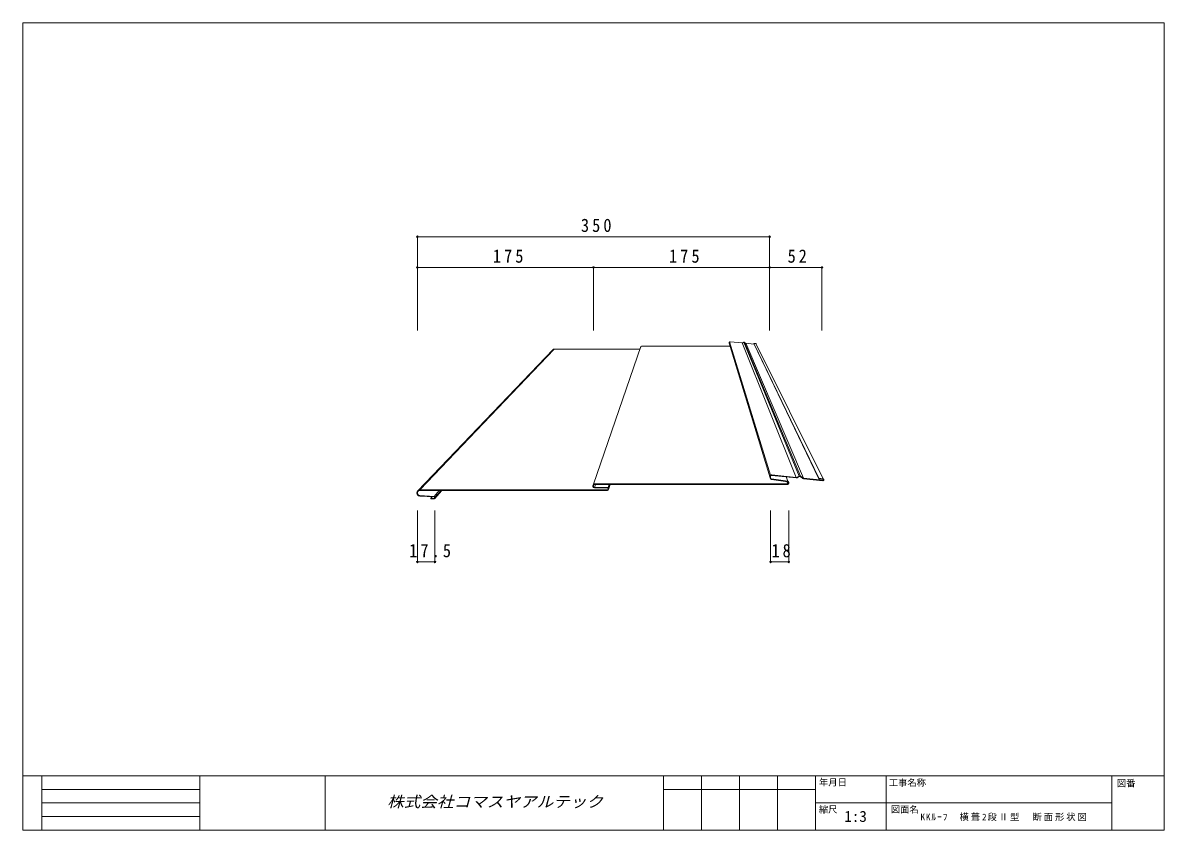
# Model space of a CAD drawing. Units: millimetres, scale not verified. Extents: x -567 to 567, y -401 to 401.
import ezdxf
from ezdxf.enums import TextEntityAlignment as Align

# ---------------------------------------------------------------- set-up
doc = ezdxf.new("R2010")
doc.units = ezdxf.units.MM
doc.header["$LTSCALE"] = 3
doc.header["$PDMODE"] = 32
doc.header["$PDSIZE"] = 1.5
doc.layers.add('0-0_0', color=5, linetype='Continuous', lineweight=18)
doc.layers.add('0-3_LAYER004', color=7, linetype='Continuous', lineweight=18)
doc.styles.add('HG丸ｺﾞｼｯｸM-PRO', font='')
doc.styles.add('ＭＳ ゴシック', font='')
doc.styles.get('HG丸ｺﾞｼｯｸM-PRO').set_extended_font_data('HG丸ｺﾞｼｯｸM-PRO')
doc.styles.get('ＭＳ ゴシック').set_extended_font_data('MS Gothic')

msp = doc.modelspace()

# ---------------------------------------------------------------- linework, layer by layer
at = {"layer": '0-0_0', "color": 4}
for p, q in [((-175, 188.552), (175, 188.552)), ((-175, 188.552), (-175, 157.991)), ((-175, 157.991), (0, 157.991)), ((-175, 157.991), (-175, 95.415)), ((0, 157.991), (0, 95.415)), ((0, 157.991), (175, 157.991)), ((0, 157.991), (0, 95.415)), ((175, 157.991), (175, 95.415)), ((175, 157.991), (175, 95.415)), ((227, 157.991), (227, 95.415)), ((-175, -118.735), (-175, -83.547)), ((-157.5, -118.735), (-157.5, -83.547)), ((-157.5, -106.067), (-157.5, -83.547)), ((176, -118.735), (176, -83.547)), ((194, -118.735), (194, -83.547)), ((-175, -134.552), (-175, -93.877)), ((-157.5, -134.552), (-157.5, -93.877)), ((176, -134.552), (176, -93.877)), ((194, -134.552), (194, -93.877)), ((-175, -134.552), (-157.5, -134.552)), ((176, -134.552), (194, -134.552))]:
    msp.add_line(p, q, dxfattribs=at)
at = {"layer": '0-0_0', "color": 7}
for p, q in [((-0.061, -57.388), (47.136, 79.582)), ((135.807, 79.802), (47.667, 79.802)), ((134.917, 83.497), (134.917, 82.737)), ((134.917, 82.737), (175.5, -51.078)), ((175.939, -48.497), (135.136, 84.027)), ((147.836, 82.992), (135.744, 84.243)), ((147.836, 82.992), (201.34, -50.567)), ((148.273, 83.08), (149.26, 83.619)), ((204.186, -49.313), (149.26, 83.619)), ((150.078, 83.554), (205.823, -49.443)), ((151.094, 82.769), (150.078, 83.554)), ((159.396, 81.796), (151.476, 82.616)), ((208.619, -51.32), (151.476, 82.616)), ((159.167, 82.574), (159.141, 82.325)), ((223.949, -51.901), (159.141, 82.325)), ((159.167, 82.574), (224, -51.403)), ((161.218, 82.362), (159.167, 82.574)), ((228.103, -51.828), (161.218, 82.362)), ((-40.144, 76.362), (-174.621, -63.827)), ((-172.5, -62.948), (-39.083, 76.802)), ((46.178, 76.802), (-39.083, 76.802)), ((46.917, 79.052), (46.917, 78.944)), ((193.138, -54.329), (191.581, -50.06)), ((193, -56.948), (192.19, -54.702)), ((-158.443, -69.395), (-153.187, -63.448)), ((-157.681, -71.467), (-150.664, -63.448)), ((-157.5, -70.393), (-151.405, -63.448)), ((1, -60.448), (2.011, -57.448)), ((15.581, -57.448), (14.65, -60.688)), ((15, -62.448), (16.422, -57.448)), ((-161.459, -71.222), (-160.193, -69.799)), ((-391.077, -346.95), (-391.077, -400.95))]:
    msp.add_line(p, q, dxfattribs=at)
at = {"layer": '0-0_0'}
for p, q in [((175.5, -49.557), (175.5, -51.078)), ((176, -49.557), (176, -51.078)), ((193.069, -54.824), (176.794, -52.563)), ((193.138, -54.329), (176.862, -52.068)), ((201.288, -51.064), (177.103, -48.563)), ((201.34, -50.567), (177.154, -48.065)), ((193.5, -56.448), (193.5, -55.319)), ((194, -56.448), (194, -55.319)), ((202.213, -50.391), (204.186, -49.313)), ((202.453, -50.83), (204.426, -49.752)), ((207.549, -51.41), (205.517, -49.838)), ((207.855, -51.014), (205.823, -49.443)), ((227.897, -53.817), (208.567, -51.817)), ((227.949, -53.32), (208.619, -51.32)), ((224, -51.403), (223.949, -51.901)), ((228.051, -52.325), (223.949, -51.901)), ((228.103, -51.828), (224, -51.403)), ((-175.503, -66.087), (-175.503, -65.948)), ((-175, -66.087), (-175, -65.948)), ((14, -62.948), (-172.5, -62.948)), ((14, -63.448), (-172.5, -63.448)), ((-0.5, -58.448), (-0.5, -59.448)), ((0, -58.448), (0, -59.448)), ((193, -56.948), (1, -56.948)), ((193, -57.448), (1, -57.448)), ((1, -60.448), (14, -60.448)), ((1, -60.948), (14, -60.948)), ((14.5, -61.448), (14.5, -62.448)), ((15, -61.448), (15, -62.448)), ((-158.472, -69.897), (-172.671, -69.086)), ((-158.443, -69.395), (-172.643, -68.583)), ((-161.487, -71.725), (-161.459, -71.222)), ((-158.557, -71.892), (-161.487, -71.725)), ((-158.528, -71.39), (-161.459, -71.222)), ((-158.003, -70.894), (-158.003, -70.393)), ((-157.5, -70.894), (-157.5, -70.393))]:
    msp.add_line(p, q, dxfattribs=at)
at = {"layer": '0-0_0', "color": 4}
msp.add_lwpolyline([(175, 188.552), (175, 157.991), (227, 157.991)], dxfattribs=at)
at = {"layer": '0-0_0', "color": 7}
for centre, radius, start, end in [((47.667, 79.052), 0.75, 90, 180), ((135.667, 83.497), 0.75, 84.09386, 180), ((135.667, 82.737), 0.75, 180, 213.74302), ((147.914, 83.738), 0.75, 264.09386, 298.66341), ((149.619, 82.961), 0.75, 52.27186, 118.66341), ((151.553, 83.362), 0.75, 232.27186, 264.09386), ((161.167, 81.865), 0.5, 0, 84.09386), ((161.167, 81.865), 0.5, 328.89266, 0), ((-39.083, 75.302), 1.5, 90, 135)]:
    msp.add_arc(centre, radius, start, end, dxfattribs=at)
at = {"layer": '0-0_0'}
for centre, radius, start, end in [((177, -49.557), 1.5, 84.09386, 180), ((177, -51.078), 1.5, 180, 262.09284), ((177, -49.557), 1, 84.09386, 180), ((177, -51.078), 1, 180, 262.09284), ((193, -56.448), 0.5, 270, 0), ((193, -56.448), 1, 270, 0), ((193, -55.319), 0.5, 0, 82.09284), ((193, -55.319), 1, 0, 82.09284), ((201.494, -49.075), 2, 264.09386, 298.66341), ((201.494, -49.075), 1.5, 264.09386, 298.66341), ((204.906, -50.629), 1.5, 52.27186, 118.66341), ((204.906, -50.629), 1, 52.27186, 118.66341), ((208.773, -49.828), 2, 232.27186, 264.09386), ((208.773, -49.828), 1.5, 232.27186, 264.09386), ((228, -52.822), 1, 264.09386, 0), ((228, -52.822), 0.5, 264.09386, 0), ((228, -52.822), 0.5, 0, 84.09386), ((228, -52.822), 1, 0, 84.09386), ((-172.5, -66.087), 3.003, 180, 266.72951), ((-172.5, -65.948), 3, 90, 180), ((-172.5, -65.948), 2.5, 90, 180), ((-172.5, -66.087), 2.5, 180, 266.72951), ((1, -58.448), 1.5, 90, 180), ((1, -59.448), 1.5, 180, 270), ((1, -58.448), 1, 90, 180), ((1, -59.448), 1, 180, 270), ((14, -61.448), 1, 0, 90), ((14, -61.448), 0.5, 0, 90), ((14, -62.448), 0.5, 270, 0), ((14, -62.448), 1, 270, 0), ((-158.5, -70.894), 1, 266.72951, 0), ((-158.5, -70.894), 0.497, 266.72951, 0), ((-158.5, -70.393), 0.497, 0, 86.72951), ((-158.5, -70.393), 1, 0, 86.72951)]:
    msp.add_arc(centre, radius, start, end, dxfattribs=at)
at = {"layer": '0-0_0', "color": 4}
for p in [(-175, 188.552), (175, 188.552), (-175, 157.991), (0, 157.991), (175, 157.991), (227, 157.991), (-175, -134.552), (-157.5, -134.552), (176, -134.552), (194, -134.552)]:
    msp.add_point(p, dxfattribs=at)
at = {"layer": '0-3_LAYER004'}
for p, q in [((-567, -346.95), (567, -346.95)), ((-548.1, -346.95), (-548.1, -400.95)), ((-266.54, -346.95), (-266.54, -400.95)), ((69.525, -346.95), (69.525, -400.95)), ((107.325, -346.95), (107.325, -400.95)), ((145.125, -346.95), (145.125, -400.95)), ((182.925, -346.95), (182.925, -400.95)), ((220.725, -346.95), (220.725, -400.95)), ((290.925, -346.95), (290.925, -400.95)), ((514.857, -346.95), (514.857, -400.95)), ((-548.1, -360.45), (-391.077, -360.45)), ((220.725, -360.45), (69.525, -360.45)), ((-548.1, -373.95), (-391.077, -373.95)), ((514.857, -373.95), (220.725, -373.95)), ((-548.1, -387.45), (-391.077, -387.45))]:
    msp.add_line(p, q, dxfattribs=at)
msp.add_lwpolyline([(-567, 400.95), (567, 400.95), (567, -400.95), (-567, -400.95)], close=True, dxfattribs=at)

# ---------------------------------------------------------------- texts
at = {"layer": '0-0_0', "color": 3, "style": 'HG丸ｺﾞｼｯｸM-PRO', "oblique": 15, "width": 1.1}
msp.add_text('株式会社コマスヤアルテック', height=11, dxfattribs=at).set_placement((-205.007, -381.45), align=Align.BOTTOM_LEFT)
at = {"layer": '0-0_0', "color": 7, "attachment_point": 7, "style": 'ＭＳ ゴシック'}
for s, insert, char_height in [('\\T1.38;\\W0.9;350', (-12.5, 193.052), 13.2), ('\\T1.38;\\W0.9;175', (-100, 162.491), 13.2), ('\\T1.38;\\W0.9;175', (75, 162.491), 13.2), ('\\T1.36;\\W0.9;52', (192.875, 162.491), 13.2), ('\\T1.38;\\W0.9;17.5', (-183.125, -130.052), 13.2), ('\\T1.36;\\W0.9;18', (176.875, -130.052), 13.2), ('\\T1.21;KKﾙｰﾌ\u3000横葺2段Ⅱ型\u3000断面形状図', (324.891, -391.95), 6.598)]:
    msp.add_mtext(s, dxfattribs=dict(at, insert=insert, char_height=char_height))
at = {"layer": '0-3_LAYER004', "style": 'ＭＳ ゴシック'}
for s, height, p in [('年月日', 6.598, (224, -358.65)), ('工事名称', 6.598, (293.4, -359.05)), ('図番', 6.598, (520, -359.55)), ('縮尺', 6.598, (223.9, -385.65)), ('1:3', 11, (249.15, -396.05)), ('図面名', 6.598, (295.3, -385.65))]:
    msp.add_text(s, height=height, dxfattribs=at).set_placement(p, align=Align.BOTTOM_LEFT)

doc.saveas('drawing.dxf')
